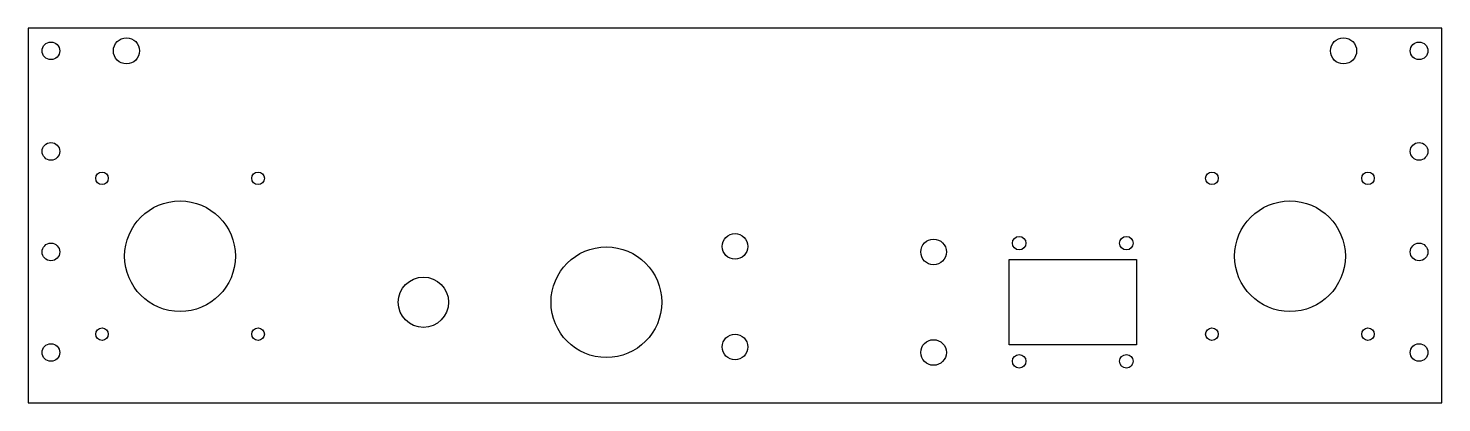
# Model space of a CAD drawing. Header units: millimetres. Extents: x -256 to 25, y -29 to 45.
import ezdxf

# ---------------------------------------------------------------- set-up
doc = ezdxf.new("R2010")
doc.units = ezdxf.units.MM

msp = doc.modelspace()

# ---------------------------------------------------------------- linework, layer by layer
for points in [[(-255.65, 45.35), (-255.65, -29.15), (25.15, -29.15), (25.15, 45.35)], [(-60.8, -0.65), (-35.5, -0.65), (-35.5, -17.65), (-60.8, -17.65)]]:
    msp.add_lwpolyline(points, close=True)
for centre, radius in [((-251.15, 40.85), 1.75), ((-236.15, 40.85), 2.6), ((5.65, 40.85), 2.6), ((20.65, 40.85), 1.75), ((-251.15, 20.85), 1.75), ((20.65, 20.85), 1.75), ((-241, 15.5), 1.25), ((-210, 15.5), 1.25), ((-20.5, 15.5), 1.25), ((10.5, 15.5), 1.25), ((-225.5, 0), 11), ((-5, 0), 11), ((-115.25, 1.95), 2.55), ((-75.8, 0.85), 2.55), ((-58.8, 2.6), 1.35), ((-37.5, 2.6), 1.35), ((-251.15, 0.85), 1.75), ((-140.8, -9.15), 11), ((20.65, 0.85), 1.75), ((-177.15, -9.15), 5), ((-241, -15.5), 1.25), ((-210, -15.5), 1.25), ((-115.25, -18.05), 2.55), ((-75.8, -19.15), 2.55), ((-20.5, -15.5), 1.25), ((10.5, -15.5), 1.25), ((-251.15, -19.15), 1.75), ((-58.8, -20.9), 1.35), ((-37.5, -20.9), 1.35), ((20.65, -19.15), 1.75)]:
    msp.add_circle(centre, radius)

doc.saveas('drawing.dxf')
